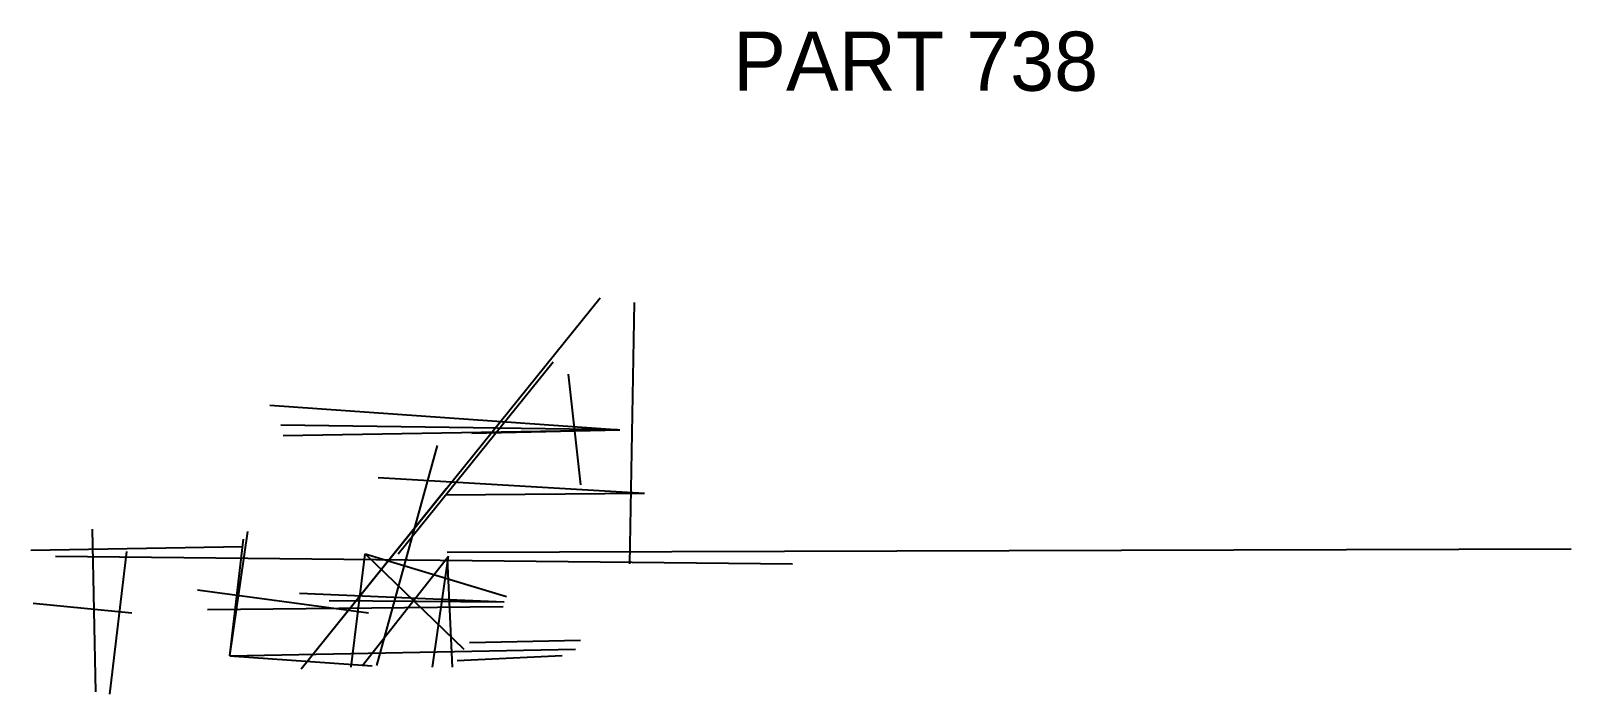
# Model space of a CAD drawing. Header units: millimetres. Extents: x 64 to 376, y 422 to 556.
import ezdxf

# ---------------------------------------------------------------- set-up
doc = ezdxf.new("R2010")
doc.units = ezdxf.units.MM
doc.layers.add('ANNOTATIONS', color=3, linetype='Continuous')
doc.layers.add('GEOMETRY', color=7, linetype='Continuous')

msp = doc.modelspace()

# ---------------------------------------------------------------- linework, layer by layer
at = {"layer": 'GEOMETRY'}
for p, q in [((118.33, 426.67), (179, 502)), ((185, 448), (186, 501)), ((138, 450), (169.5, 489)), ((172.5, 486.5), (175, 464)), ((112, 480.2), (183, 475.2)), ((114.2, 476.2), (182.5, 475.25)), ((114.67, 474), (183, 475.2)), ((153, 474.5), (183, 475.2)), ((133.67, 427.33), (146, 472)), ((118.33, 426.67), (147.75, 463.25)), ((134, 465.5), (188, 462.33)), ((147.67, 462), (188, 462.33)), ((76.67, 422), (76, 455)), ((103.86, 429.29), (107.5, 454.5)), ((63.5, 450.75), (106.5, 451.5)), ((79.5, 421.5), (83, 450.5)), ((103.86, 429.29), (106.67, 453)), ((128.5, 427), (131.33, 450)), ((131.33, 450), (160, 441.33)), ((131.33, 450), (151.33, 430.67)), ((148, 450.33), (376, 451)), ((68.5, 449.5), (218, 448)), ((130.75, 427.25), (148.25, 449.5)), ((145, 427), (148.25, 449.5)), ((148, 449), (149, 427)), ((97.33, 442.67), (132, 438)), ((118, 442), (159.5, 440.25)), ((64, 440), (84, 438)), ((99.33, 438.67), (159.33, 439.33)), ((124, 440.5), (159.5, 440.25)), ((152.5, 432), (175, 432.5)), ((103.86, 429.29), (174, 430.67)), ((103.86, 429.29), (132.75, 427.25)), ((150, 428.33), (171.33, 429.33))]:
    msp.add_line(p, q, dxfattribs=at)

# ---------------------------------------------------------------- texts
at = {"layer": 'ANNOTATIONS'}
msp.add_text('PART 738', height=12, dxfattribs=at).set_placement((206, 544))

doc.saveas('drawing.dxf')
